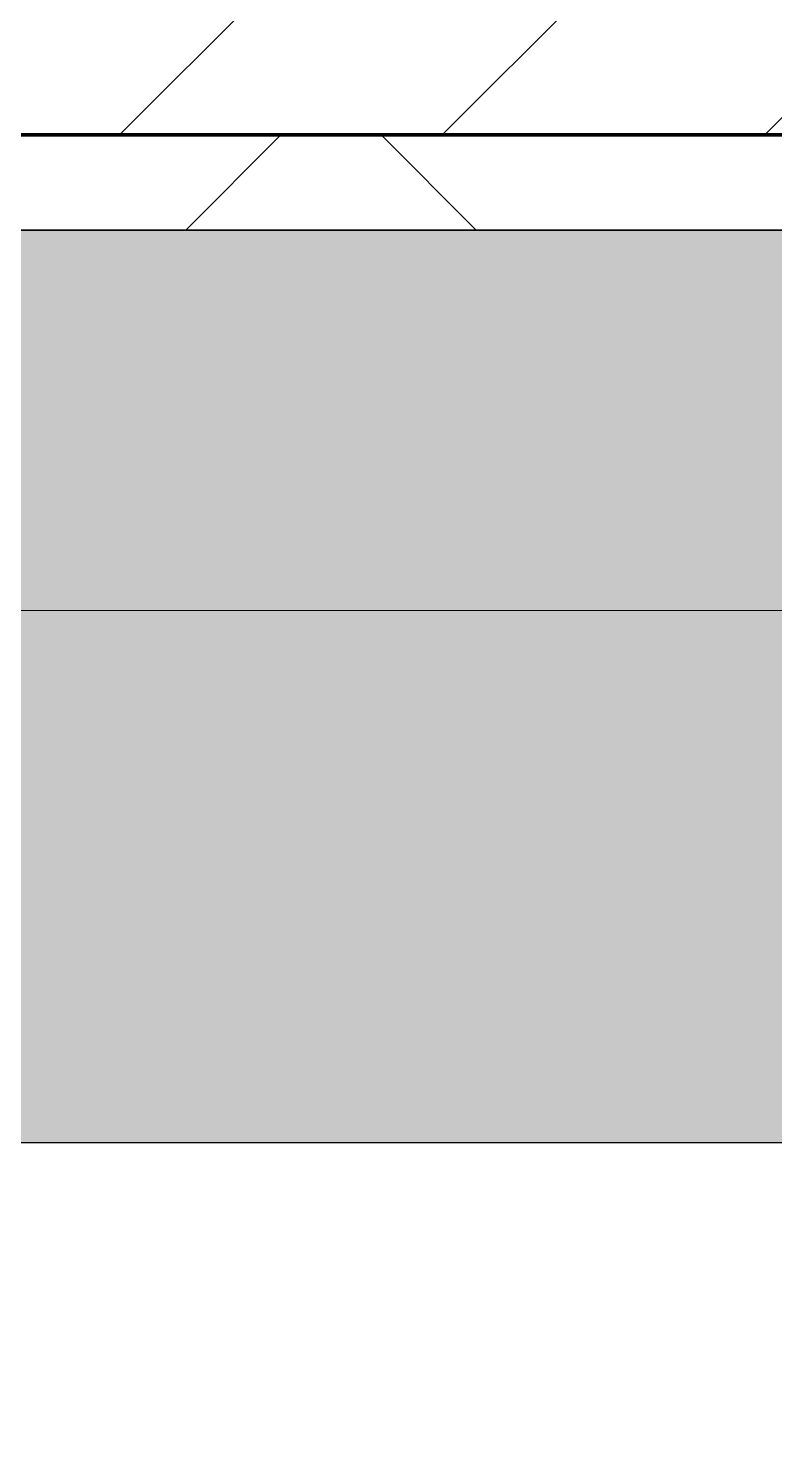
# Model space of a CAD drawing. Header units: millimetres. Extents: x -794334 to -714814, y -17806 to 22403.
# Drawn here: x -754288 to -753896, y 9259 to 10000 of the extents above; entities that cross this region are included whole.
import ezdxf
from ezdxf.xclip import XClip

# ---------------------------------------------------------------- set-up
doc = ezdxf.new("R2010")
doc.units = ezdxf.units.MM
doc.header["$XCLIPFRAME"] = 0
for name, color, linetype, lineweight in [('A-GENM', 1, 'Continuous', 9), ('A-GLAZ-CURT', 2, 'Continuous', 9), ('A-WALL', 5, 'Continuous', 35), ('A-WALL-FNSH', 2, 'Continuous', 35), ('A-WALL-PATT', 1, 'Continuous', 35)]:
    doc.layers.add(name, color=color, linetype=linetype, lineweight=lineweight)
doc.layers.add('A11_ALU.SOLID SHEET', color=2, linetype='Continuous')

# ---------------------------------------------------------------- blocks, each defined once
blk = doc.blocks.new('PPLS-PP19_Custom Tile Pattern - Custom Tile Pattern-V72-4252-01 ENLARGED CONCOURSE LEVEL - REFLECTED CEILING PLAN - SHEET 3')
at = {"layer": 'A-GLAZ-CURT'}
for p, q in [((-300, 0), (300, 0)), ((300, 0), (-300, 0)), ((230.06, 0), (300, 0)), ((-300, -50), (300, -50)), ((300, -50), (-300, -50))]:
    blk.add_line(p, q, dxfattribs=at)
for points, knots in [([(283.88, 0), (275.78, 0), (248.83, 0), (207.11, 0), (177.41, 0), (159.34, 0), (158.33, 0), (158.3, 0)], [-269.074316, -269.074316, -269.074316, -269.074316, -244.693688, -187.987675, -143.776725, -129.632772, -123.352749, -123.352749, -123.352749, -123.352749]), ([(159.07, 0), (159.13, 0), (160.84, 0), (165.21, 0), (174.15, 0), (185.98, 0), (208.82, 0), (219.42, 0), (230.06, 0)], [-115.643202, -115.643202, -115.643202, -115.643202, -114.681583, -87.660824, -65.295536, -41.623857, -24.459831, 0, 0, 0, 0]), ([(247.1, 0), (246.76, 0), (245.04, 0), (238.34, 0), (226.56, 0), (221.1, 0), (200.27, 0), (182.99, 0), (174.27, 0), (169.67, 0), (168.99, 0)], [-9649.085549, -9649.085549, -9649.085549, -9649.085549, -9581.591397, -9406.094246, -9221.510254, -9016.44624, -8717.832359, -8253.978395, -8152.463617, -8069.855175, -8069.855175, -8069.855175, -8069.855175]), ([(215.22, 0), (214.62, 0), (210.55, 0), (203.98, 0), (187.54, 0), (175.3, 0), (169.49, 0)], [-203.825446, -203.825446, -203.825446, -203.825446, -198.527383, -184.406837, -162.427601, -142.916156, -142.916156, -142.916156, -142.916156]), ([(171.51, 0), (176.48, 0), (193.23, 0), (201.73, 0), (208.81, 0), (213.9, 0), (241.96, 0), (266.73, 0), (279.15, 0), (283.55, 0), (283.9, 0)], [-7971.819559, -7971.819559, -7971.819559, -7971.819559, -7784.112253, -7606.717214, -7289.299508, -7042.621073, -6582.165592, -6068.460911, -5766.029927, -5740.122516, -5740.122516, -5740.122516, -5740.122516]), ([(172.07, 0), (177.66, 0), (187.87, 0), (201.08, 0), (207.47, 0), (213.96, 0), (215.11, 0)], [-255.364076, -255.364076, -255.364076, -255.364076, -237.955587, -223.92608, -215.862851, -208.75215, -208.75215, -208.75215, -208.75215]), ([(283.88, 0), (277.38, 0), (256.66, 0), (230.43, 0), (219.94, 0), (219.02, 0)], [-12245.961447, -12245.961447, -12245.961447, -12245.961447, -11905.454923, -11162.864862, -10856.732305, -10856.732305, -10856.732305, -10856.732305]), ([(219.9, 0), (220.86, 0), (227.84, 0), (242.06, 0), (246.54, 0), (246.96, 0)], [-10670.940496, -10670.940496, -10670.940496, -10670.940496, -10511.382485, -9925.173265, -9834.877357, -9834.877357, -9834.877357, -9834.877357]), ([(284.4, 0), (286.52, 0), (292.04, 0), (296.52, 0), (297.86, 0), (298.09, 0)], [-5727.361335, -5727.361335, -5727.361335, -5727.361335, -5566.724884, -5280.360606, -5199.253518, -5199.253518, -5199.253518, -5199.253518]), ([(284.76, 0), (284.76, 0), (285.09, 0), (287.47, 0), (293.59, 0), (297.76, 0), (300, 0)], [-4110.630118, -4110.630118, -4110.630118, -4110.630118, -4053.389046, -3959.664717, -3862.421465, -3746.95702, -3746.95702, -3746.95702, -3746.95702]), ([(297.38, 0), (295.84, 0), (291.62, 0), (285.38, 0), (284.87, 0)], [-4803.172655, -4803.172655, -4803.172655, -4803.172655, -4358.271401, -4143.037883, -4143.037883, -4143.037883, -4143.037883])]:
    blk.add_open_spline(points, degree=3, knots=knots, dxfattribs=at)
for points in [[(300, 0), (294.74, 0), (289.43, 0), (284.12, 0)], [(300, 0), (294.88, 0), (289.76, 0), (284.63, 0)]]:
    blk.add_open_spline(points, degree=3, dxfattribs=at)
blk = doc.blocks.new('PPLS-PP19_Custom Tile Pattern - Custom Tile Pattern-V73-4252-01 ENLARGED CONCOURSE LEVEL - REFLECTED CEILING PLAN - SHEET 3')
at = {"layer": 'A-GLAZ-CURT'}
for p, q in [((-300, 0), (300, 0)), ((300, 0), (-300, 0)), ((-293.07, 0), (-275.75, 0)), ((-275.75, 0), (-293.07, 0)), ((-222.32, 0), (-205, 0)), ((-205, 0), (-222.32, 0)), ((-300, -50), (300, -50)), ((300, -50), (-300, -50))]:
    blk.add_line(p, q, dxfattribs=at)
at = {"layer": 'A-GLAZ-CURT', "flags": 128}
for points in [[(-300, 0), (-291.56, 0), (-283.3, 0), (-275.2, 0), (-267.26, 0), (-259.45, 0), (-251.77, 0), (-244.2, 0), (-236.74, 0), (-229.36, 0), (-222.06, 0), (-214.83, 0), (-207.71, 0), (-200.76, 0), (-194.02, 0), (-187.54, 0), (-181.38, 0)], [(-180.35, 0), (-184.81, 0), (-190.44, 0), (-196.37, 0), (-202.58, 0), (-209.04, 0), (-215.73, 0), (-222.63, 0), (-229.72, 0), (-236.97, 0), (-244.39, 0), (-251.96, 0), (-259.67, 0), (-267.51, 0), (-275.48, 0), (-283.55, 0), (-291.73, 0), (-300, 0)], [(-180.34, 0), (-175.58, 0), (-170.25, 0), (-165.64, 0), (-162.01, 0), (-159.53, 0), (-157.46, 0), (-154.52, 0), (-149.42, 0), (-141.84, 0), (-132.81, 0), (-126.08, 0)], [(-125.17, 0), (-128.55, 0), (-134.16, 0), (-140.03, 0), (-145.5, 0), (-150.63, 0), (-155.53, 0), (-160.27, 0), (-164.95, 0), (-169.65, 0), (-174.47, 0), (-179.49, 0)]]:
    blk.add_lwpolyline(points, dxfattribs=at)
at = {"layer": 'A-GLAZ-CURT'}
for points, knots in [([(-300, 0), (-284.65, 0), (-236.57, 0), (-174.61, 0), (-129.95, 0), (-110.8, 0), (-99.5, 0), (-91.46, 0)], [-5323.127839, -5323.127839, -5323.127839, -5323.127839, -4502.809032, -2700.551212, -1002.059161, -460.363443, 0, 0, 0, 0]), ([(-113.31, 0), (-120.07, 0), (-149.06, 0), (-202.69, 0), (-262.56, 0), (-294.48, 0), (-300, 0)], [-17798.428325, -17798.428325, -17798.428325, -17798.428325, -17136.203329, -15131.813646, -13729.592194, -13439.944408, -13439.944408, -13439.944408, -13439.944408]), ([(-180.37, 0), (-181.97, 0), (-189.14, 0), (-209.77, 0), (-232.01, 0), (-255.22, 0), (-262.59, 0), (-264.9, 0), (-265.4, 0)], [-1857.688622, -1857.688622, -1857.688622, -1857.688622, -1755.085331, -1400.429864, -858.079193, -543.655514, -208.940337, 0, 0, 0, 0]), ([(-258.6, 0), (-257.91, 0), (-254.26, 0), (-241.25, 0), (-225.99, 0), (-213.1, 0), (-200.2, 0), (-189.83, 0), (-182.43, 0), (-180.38, 0)], [-5722.54675, -5722.54675, -5722.54675, -5722.54675, -5657.471696, -5413.335975, -5017.494783, -4832.723979, -4666.091899, -4349.945572, -4233.799507, -4233.799507, -4233.799507, -4233.799507]), ([(-181.38, 0), (-186.68, 0), (-200.51, 0), (-216.65, 0), (-231.26, 0), (-233.46, 0), (-234, 0)], [-1707.279905, -1707.279905, -1707.279905, -1707.279905, -1422.553702, -978.033455, -846.069444, -682.911962, -682.911962, -682.911962, -682.911962]), ([(-233.49, 0), (-233.44, 0), (-232.38, 0), (-230.74, 0), (-225.3, 0), (-223.63, 0)], [-455.274641, -455.274641, -455.274641, -455.274641, -440.605512, -119.536984, 0, 0, 0, 0]), ([(-223.63, 0), (-219.39, 0), (-206.17, 0), (-191.9, 0), (-182.33, 0), (-180.72, 0)], [-5463.295695, -5463.295695, -5463.295695, -5463.295695, -5161.076232, -4739.070012, -4653.918555, -4653.918555, -4653.918555, -4653.918555]), ([(-180.37, 0), (-176.91, 0), (-167.31, 0), (-152.12, 0), (-136.84, 0), (-127.33, 0), (-124.19, 0), (-123.43, 0), (-123.28, 0)], [-4647.900758, -4647.900758, -4647.900758, -4647.900758, -4465.409639, -4149.119819, -3839.893365, -3647.167523, -3488.92562, -3439.852845, -3439.852845, -3439.852845, -3439.852845]), ([(-133.82, 0), (-135.51, 0), (-137.8, 0), (-149.31, 0), (-162.01, 0), (-172.47, 0), (-179.66, 0), (-180.36, 0)], [-2731.647847, -2731.647847, -2731.647847, -2731.647847, -2418.507304, -2308.929706, -2113.765672, -1763.376603, -1725.55425, -1725.55425, -1725.55425, -1725.55425]), ([(-137.88, 0), (-140.56, 0), (-147.66, 0), (-147.69, 0), (-158.72, 0), (-171.81, 0), (-177.63, 0), (-180.28, 0)], [-3187.727384, -3187.727384, -3187.727384, -3187.727384, -2919.378265, -2477.344047, -2237.412286, -2029.680487, -1859.507641, -1859.507641, -1859.507641, -1859.507641]), ([(-179.89, 0), (-175.9, 0), (-168.55, 0), (-158.7, 0), (-157.22, 0)], [-4224.698943, -4224.698943, -4224.698943, -4224.698943, -4000.813434, -3840.635403, -3840.635403, -3840.635403, -3840.635403]), ([(-152.35, 0), (-151.03, 0), (-147.71, 0), (-143.57, 0), (-138.62, 0)], [-3494.978217, -3494.978217, -3494.978217, -3494.978217, -3371.022232, -3227.460399, -3227.460399, -3227.460399, -3227.460399]), ([(-118.78, 0), (-121.86, 0), (-126.28, 0), (-136.96, 0), (-147.46, 0), (-150.03, 0), (-150.57, 0)], [-5938.474035, -5938.474035, -5938.474035, -5938.474035, -5700.061948, -5508.838257, -5298.784692, -5196.16478, -5196.16478, -5196.16478, -5196.16478]), ([(-150.34, 0), (-150.07, 0), (-147.75, 0), (-142.6, 0), (-127.92, 0), (-116.58, 0), (-112.5, 0)], [-4948.728362, -4948.728362, -4948.728362, -4948.728362, -4883.323924, -4440.880425, -4054.690705, -3839.563964, -3839.563964, -3839.563964, -3839.563964]), ([(-44.62, 0), (-47.15, 0), (-58.14, 0), (-78.2, 0), (-110.94, 0), (-130.52, 0), (-147.74, 0), (-149.07, 0)], [-8247.955738, -8247.955738, -8247.955738, -8247.955738, -8073.216054, -7508.296369, -7004.680444, -6449.282163, -6277.220794, -6277.220794, -6277.220794, -6277.220794]), ([(-148.23, 0), (-146.94, 0), (-140.15, 0), (-137.28, 0), (-133.93, 0), (-128.78, 0), (-126.5, 0)], [-6162.058746, -6162.058746, -6162.058746, -6162.058746, -6017.569127, -5560.701257, -5364.112219, -5231.017328, -5231.017328, -5231.017328, -5231.017328]), ([(-112.66, 0), (-117.34, 0), (-126.04, 0), (-139.03, 0), (-146.11, 0), (-146.95, 0)], [-1190.970275, -1190.970275, -1190.970275, -1190.970275, -945.742622, -741.901385, -489.130243, -489.130243, -489.130243, -489.130243]), ([(-146.69, 0), (-146.59, 0), (-145.49, 0), (-135.69, 0), (-128.29, 0), (-125.15, 0)], [-420.34245, -420.34245, -420.34245, -420.34245, -406.956646, -290.263673, 0, 0, 0, 0]), ([(-127.41, 0), (-131.63, 0), (-133.16, 0), (-134.09, 0), (-134.15, 0)], [-8540.990293, -8540.990293, -8540.990293, -8540.990293, -8266.114998, -8246.473386, -8246.473386, -8246.473386, -8246.473386]), ([(-134.15, 0), (-133.32, 0), (-130.31, 0), (-117.33, 0), (-92.04, 0), (-74.02, 0), (-62.74, 0), (-60.36, 0), (-59.97, 0)], [-7657.439573, -7657.439573, -7657.439573, -7657.439573, -7293.749979, -6839.55839, -6236.997189, -5713.340575, -5140.470607, -5006.787413, -5006.787413, -5006.787413, -5006.787413]), ([(-120.13, 0), (-120.14, 0), (-120.24, 0), (-121.3, 0), (-129.25, 0), (-133.82, 0)], [-2933.992132, -2933.992132, -2933.992132, -2933.992132, -2920.575025, -2840.280255, -2731.647847, -2731.647847, -2731.647847, -2731.647847]), ([(-113.43, 0), (-113.44, 0), (-113.96, 0), (-119.73, 0), (-125.43, 0), (-127.03, 0), (-127.41, 0)], [-328.499627, -328.499627, -328.499627, -328.499627, -282.672656, -98.539552, -24.539552, 0, 0, 0, 0]), ([(-126.5, 0), (-122.44, 0), (-117.49, 0), (-112.72, 0), (-112.49, 0)], [-5231.017328, -5231.017328, -5231.017328, -5231.017328, -4994.692869, -4982.999601, -4982.999601, -4982.999601, -4982.999601]), ([(-125.15, 0), (-124.93, 0), (-122.2, 0), (-117.22, 0), (-112.5, 0)], [-3362.7396, -3362.7396, -3362.7396, -3362.7396, -3342.215224, -3096.994104, -3096.994104, -3096.994104, -3096.994104]), ([(-122.08, 0), (-122.01, 0), (-121.69, 0), (-121.2, 0), (-120.88, 0)], [-3136.336417, -3136.336417, -3136.336417, -3136.336417, -3110.304437, -3035.164275, -3035.164275, -3035.164275, -3035.164275]), ([(-113.28, 0), (-113.4, 0), (-115.52, 0), (-117.28, 0), (-118.78, 0)], [-123.718209, -123.718209, -123.718209, -123.718209, -116.330425, 0, 0, 0, 0]), ([(-117.74, 0), (-117.19, 0), (-114.78, 0), (-113.43, 0), (-113.43, 0)], [-821.249067, -821.249067, -821.249067, -821.249067, -394.672656, -330.879064, -330.879064, -330.879064, -330.879064]), ([(-115.82, 0), (-114.96, 0), (-110.41, 0), (-96.78, 0), (-71.33, 0), (-42.53, 0), (-12.78, 0), (4.23, 0), (9.64, 0), (10.14, 0), (10.18, 0)], [-5724.064692, -5724.064692, -5724.064692, -5724.064692, -5430.283136, -5103.229623, -4799.173296, -4065.652676, -3589.737505, -3285.047089, -3066.359526, -3044.715262, -3044.715262, -3044.715262, -3044.715262]), ([(-45.04, 0), (-49.02, 0), (-57.93, 0), (-75.59, 0), (-94, 0), (-112.01, 0), (-114.94, 0), (-115.63, 0)], [-1705.040547, -1705.040547, -1705.040547, -1705.040547, -1466.981642, -1208.454564, -789.402658, -501.969187, -243.577221, -243.577221, -243.577221, -243.577221]), ([(-44.73, 0), (-45.77, 0), (-47.72, 0), (-60.59, 0), (-81.23, 0), (-99.1, 0), (-110.91, 0), (-112.55, 0)], [-1569.566573, -1569.566573, -1569.566573, -1569.566573, -1405.135169, -1060.00838, -740.068933, -229.489605, -137.491236, -137.491236, -137.491236, -137.491236]), ([(-72.93, 0), (-75.51, 0), (-86.68, 0), (-101.24, 0), (-112.49, 0)], [-19442.345229, -19442.345229, -19442.345229, -19442.345229, -18935.241197, -17825.501324, -17825.501324, -17825.501324, -17825.501324]), ([(-86.16, 0), (-91.37, 0), (-99.83, 0), (-109.05, 0), (-112.49, 0)], [-1681.3698, -1681.3698, -1681.3698, -1681.3698, -1374.161226, -1193.782729, -1193.782729, -1193.782729, -1193.782729]), ([(-112.43, 0), (-103.99, 0), (-86.45, 0), (-63.44, 0), (-54.4, 0), (-48.53, 0), (-30.79, 0), (-18.03, 0), (8.61, 0), (15.02, 0), (22.91, 0), (31, 0), (39.04, 0), (51.19, 0), (58.74, 0), (61.34, 0), (61.45, 0)], [-4981.921265, -4981.921265, -4981.921265, -4981.921265, -4542.524482, -4008.285538, -3689.699207, -3546.54457, -3315.260113, -2864.387349, -2439.246196, -2084.094819, -1956.422387, -1818.904206, -1645.594513, -1443.202566, -1228.752106, -1120.932285, -1120.932285, -1120.932285, -1120.932285]), ([(-112.25, 0), (-111.45, 0), (-103.23, 0), (-90.42, 0), (-75.26, 0), (-68.41, 0), (-65.12, 0), (-63.63, 0)], [-3835.264481, -3835.264481, -3835.264481, -3835.264481, -3793.097032, -3402.597032, -3144.956779, -3050.982048, -2969.237017, -2969.237017, -2969.237017, -2969.237017]), ([(-45.13, 0), (-48.73, 0), (-60.08, 0), (-85.2, 0), (-103.65, 0), (-111.27, 0), (-112.23, 0)], [-3449.24608, -3449.24608, -3449.24608, -3449.24608, -2842.901703, -2193.204658, -1433.981041, -1313.998507, -1313.998507, -1313.998507, -1313.998507]), ([(-111.67, 0), (-111.51, 0), (-108.04, 0), (-98.9, 0), (-85.29, 0), (-71.67, 0), (-65.93, 0), (-65.07, 0)], [-3082.5113, -3082.5113, -3082.5113, -3082.5113, -3074.362186, -2902.289527, -2605.247022, -2322.099534, -2241.8264, -2241.8264, -2241.8264, -2241.8264]), ([(-91.46, 0), (-90.09, 0), (-84.7, 0), (-77.43, 0), (-72.73, 0), (-72.64, 0), (-72.64, 0)], [-19832.387487, -19832.387487, -19832.387487, -19832.387487, -19753.885894, -19541.04734, -19478.625389, -19471.062469, -19471.062469, -19471.062469, -19471.062469]), ([(-63.96, 0), (-64.13, 0), (-72.5, 0), (-80.63, 0), (-86.16, 0)], [-2171.769325, -2171.769325, -2171.769325, -2171.769325, -2007.031671, -1681.3698, -1681.3698, -1681.3698, -1681.3698]), ([(-29.03, 0), (-33.97, 0), (-43.74, 0), (-56.37, 0), (-71.66, 0), (-77.83, 0), (-82.66, 0), (-83.28, 0), (-83.28, 0)], [-2680.714891, -2680.714891, -2680.714891, -2680.714891, -2413.671296, -2161.752162, -2006.592567, -1646.621388, -1424.436217, -1393.971743, -1393.971743, -1393.971743, -1393.971743]), ([(-83.28, 0), (-83.28, 0), (-82.91, 0), (-76.14, 0), (-62.97, 0), (-52.22, 0), (-45.64, 0), (-44.58, 0)], [-1393.4169, -1393.4169, -1393.4169, -1393.4169, -1353.722004, -1274.333717, -1073.56893, -651.549973, -565.480625, -565.480625, -565.480625, -565.480625]), ([(-66.39, 0), (-66.39, 0), (-63.63, 0), (-53.63, 0), (-34.42, 0), (-29.82, 0), (-29.19, 0)], [-2493.31794, -2493.31794, -2493.31794, -2493.31794, -2315.303971, -1809.437387, -963.711516, -666.19313, -666.19313, -666.19313, -666.19313]), ([(31.18, 0), (25.97, 0), (11.99, 0), (-16.92, 0), (-47.42, 0), (-65.77, 0), (-66.37, 0), (-66.38, 0)], [-4496.803627, -4496.803627, -4496.803627, -4496.803627, -4222.080604, -3745.412743, -2981.410125, -2542.574734, -2498.224237, -2498.224237, -2498.224237, -2498.224237]), ([(-63.63, 0), (-61.49, 0), (-57.39, 0), (-54.49, 0), (-45.2, 0), (-40.79, 0), (-40.46, 0), (-40.44, 0)], [-2969.237017, -2969.237017, -2969.237017, -2969.237017, -2851.217951, -2734.127174, -2474.780881, -2410.990208, -2350.645972, -2350.645972, -2350.645972, -2350.645972]), ([(-58.83, 0), (-58.37, 0), (-57.29, 0), (-54.23, 0), (-46.33, 0), (-42.62, 0), (-41.76, 0)], [-4859.52896, -4859.52896, -4859.52896, -4859.52896, -4680.891996, -4469.85053, -4321.566175, -4270.495146, -4270.495146, -4270.495146, -4270.495146]), ([(-51.83, 0), (-51.83, 0), (-51.78, 0), (-47.4, 0), (-46.59, 0), (-44.93, 0)], [-632.814994, -632.814994, -632.814994, -632.814994, -627.965721, -508.377888, -260.442412, -260.442412, -260.442412, -260.442412]), ([(76.63, 0), (74.8, 0), (67.65, 0), (53.52, 0), (37, 0), (24.07, 0), (12.82, 0), (-2.9, 0), (-20.62, 0), (-32.81, 0), (-44.85, 0), (-51.43, 0), (-51.79, 0)], [-3095.572228, -3095.572228, -3095.572228, -3095.572228, -2950.589685, -2634.532728, -2313.748533, -2106.613311, -1925.670641, -1617.263037, -1290.787923, -1039.307308, -819.71621, -644.910881, -644.910881, -644.910881, -644.910881]), ([(9.32, 0), (9.08, 0), (7.65, 0), (2.57, 0), (-12.23, 0), (-25.64, 0), (-36.63, 0), (-43.29, 0), (-44.6, 0)], [-2922.926651, -2922.926651, -2922.926651, -2922.926651, -2882.788014, -2720.818881, -2518.50168, -2125.455881, -1792.521578, -1713.800725, -1713.800725, -1713.800725, -1713.800725]), ([(-36.62, 0), (-36.62, 0), (-40.35, 0), (-42.25, 0), (-44.24, 0), (-44.55, 0)], [-4069.478503, -4069.478503, -4069.478503, -4069.478503, -3858.647035, -3538.256648, -3482.798628, -3482.798628, -3482.798628, -3482.798628]), ([(-26.75, 0), (-27.82, 0), (-33.84, 0), (-40.34, 0), (-44.38, 0)], [-8718.362214, -8718.362214, -8718.362214, -8718.362214, -8532.293389, -8253.382896, -8253.382896, -8253.382896, -8253.382896]), ([(-36.33, 0), (-36.43, 0), (-37.27, 0), (-41.53, 0), (-43.42, 0), (-43.92, 0)], [-1855.773136, -1855.773136, -1855.773136, -1855.773136, -1810.870157, -1672.078046, -1608.336718, -1608.336718, -1608.336718, -1608.336718]), ([(-43.5, 0), (-40.63, 0), (-35.97, 0), (-33.57, 0), (-29.94, 0), (-28.57, 0)], [-536.142978, -536.142978, -536.142978, -536.142978, -296.515819, -83.513472, 0, 0, 0, 0]), ([(-41.76, 0), (-39.9, 0), (-37.72, 0), (-36.92, 0), (-36.77, 0)], [-4270.495146, -4270.495146, -4270.495146, -4270.495146, -4161.040818, -4106.245333, -4106.245333, -4106.245333, -4106.245333]), ([(-36.78, 0), (-32.43, 0), (-19.22, 0), (0.91, 0), (16.51, 0), (22.4, 0)], [-6191.144455, -6191.144455, -6191.144455, -6191.144455, -5862.463379, -5340.621928, -5030.30487, -5030.30487, -5030.30487, -5030.30487]), ([(-36.29, 0), (-36.29, 0), (-34.66, 0), (-28.88, 0), (-26.95, 0), (-26.54, 0)], [-9150.272121, -9150.272121, -9150.272121, -9150.272121, -9057.163041, -8919.836787, -8834.607043, -8834.607043, -8834.607043, -8834.607043]), ([(30.82, 0), (29.27, 0), (20.14, 0), (3.54, 0), (-16.58, 0), (-34.76, 0), (-36.04, 0)], [-10462.034656, -10462.034656, -10462.034656, -10462.034656, -10363.088938, -9884.23066, -9424.652049, -9182.880979, -9182.880979, -9182.880979, -9182.880979]), ([(-33.34, 0), (-33.34, 0), (-32.93, 0), (-31.16, 0), (-30.52, 0)], [-2415.024266, -2415.024266, -2415.024266, -2415.024266, -2357.633367, -2323.618664, -2323.618664, -2323.618664, -2323.618664]), ([(70.61, 0), (66.16, 0), (55.8, 0), (39.61, 0), (24.74, 0), (2.64, 0), (-17.84, 0), (-30.57, 0), (-31.82, 0), (-32, 0)], [-4647.237329, -4647.237329, -4647.237329, -4647.237329, -4326.416877, -4098.545751, -3766.694881, -3333.063701, -2994.501669, -2698.150104, -2614.070998, -2614.070998, -2614.070998, -2614.070998]), ([(-30.76, 0), (-30.73, 0), (-29.99, 0), (-23.47, 0), (-15.75, 0), (-15.19, 0)], [-54176.191683, -54176.191683, -54176.191683, -54176.191683, -54157.274271, -53749.15266, -53717.791567, -53717.791567, -53717.791567, -53717.791567]), ([(-30.52, 0), (-27.11, 0), (-17.83, 0), (5.99, 0), (22.06, 0), (37.44, 0), (45.92, 0), (57.76, 0), (64.47, 0), (72.74, 0), (75.22, 0), (76.03, 0), (76.21, 0)], [-2323.618664, -2323.618664, -2323.618664, -2323.618664, -2142.497158, -1716.209403, -1206.526904, -1089.329421, -901.315459, -753.071572, -495.328968, -421.953223, -334.951786, -290.452333, -290.452333, -290.452333, -290.452333]), ([(-13, 0), (-14.35, 0), (-17.68, 0), (-25.97, 0), (-29.52, 0), (-30.21, 0)], [-55207.591944, -55207.591944, -55207.591944, -55207.591944, -54789.006179, -54461.685999, -54290.791712, -54290.791712, -54290.791712, -54290.791712]), ([(8.33, 0), (8.19, 0), (7.18, 0), (0.32, 0), (-13.89, 0), (-24.92, 0), (-29.03, 0)], [-3574.286521, -3574.286521, -3574.286521, -3574.286521, -3526.962355, -3285.499107, -2903.012179, -2680.714891, -2680.714891, -2680.714891, -2680.714891]), ([(-28.98, 0), (-28.66, 0), (-27.39, 0), (-24.45, 0), (-22.56, 0)], [-166.548282, -166.548282, -166.548282, -166.548282, -102.06493, 0, 0, 0, 0]), ([(-28.57, 0), (-26.93, 0), (-20.29, 0), (-11.45, 0), (2.08, 0), (13.15, 0), (21.24, 0), (24.62, 0), (24.72, 0), (24.72, 0)], [-5361.429781, -5361.429781, -5361.429781, -5361.429781, -5261.36855, -5050.479954, -4785.90057, -4596.498881, -4445.288762, -4384.376941, -4376.041937, -4376.041937, -4376.041937, -4376.041937]), ([(-22.56, 0), (-20.27, 0), (-17.03, 0), (-11.36, 0), (-7.66, 0), (-6.6, 0), (-6.44, 0)], [-56468.192263, -56468.192263, -56468.192263, -56468.192263, -56344.022017, -56303.229861, -56166.290093, -56124.392176, -56124.392176, -56124.392176, -56124.392176]), ([(-15.19, 0), (-13.07, 0), (7.48, 0), (42.82, 0), (72.46, 0), (88.74, 0), (90.69, 0)], [-461.142613, -461.142613, -461.142613, -461.142613, -429.606584, -390.253598, -346.313304, -340.322825, -340.322825, -340.322825, -340.322825]), ([(-6.54, 0), (-6.73, 0), (-7.2, 0), (-7.6, 0), (-7.79, 0)], [-56009.792147, -56009.792147, -56009.792147, -56009.792147, -55949.290093, -55895.192118, -55895.192118, -55895.192118, -55895.192118]), ([(-2.63, 0), (-2.47, 0), (-1.22, 0), (4.92, 0), (15.97, 0), (22.54, 0), (24.49, 0)], [-226.825321, -226.825321, -226.825321, -226.825321, -220.269177, -206.416616, -198.214427, -187.717507, -187.717507, -187.717507, -187.717507]), ([(103.09, 0), (101.08, 0), (86.31, 0), (63.34, 0), (35.84, 0), (12, 0), (3.08, 0), (-1.67, 0), (-2.25, 0)], [-375.435014, -375.435014, -375.435014, -375.435014, -369.147452, -330.153101, -307.516438, -285.83788, -246.234814, -234.646884, -234.646884, -234.646884, -234.646884])]:
    blk.add_open_spline(points, degree=3, knots=knots, dxfattribs=at)
for points in [[(-112.54, 0), (-115, 0), (-116.86, 0), (-117.56, 0)], [(-44.67, 0), (-42.91, 0), (-40.06, 0), (-36.78, 0)], [(-39.84, 0), (-39.08, 0), (-38.11, 0), (-37.36, 0)]]:
    blk.add_open_spline(points, degree=3, dxfattribs=at)
blk = doc.blocks.new('Curved Concourse Ceiling8 - Curved Concourse Ceiling-12516553-4252-01 ENLARGED CONCOURSE LEVEL - REFLECTED CEILING PLAN - SHEET 3')
at = {"layer": 'A-GENM'}
h = blk.add_hatch(color=256, dxfattribs=at)
h.paths.add_polyline_path([(-748821.9, 4129.02), (-748821.9, 9894.02), (-754917.32, 9894.02), (-754917.24, 4129.02), (-749214.91, 4129.02)])
h.paths.add_polyline_path([(-754645.01, 4329.02), (-754717.32, 4329.02), (-754717.32, 9694.02), (-749017.32, 9694.02), (-749017.32, 4329.02), (-753558.99, 4329.02)])
blk.add_hatch(color=256, dxfattribs=at).paths.add_polyline_path([(-749297.32, 9414.02), (-749017.32, 9694.02), (-754717.32, 9694.02), (-754437.32, 9414.02), (-750300.93, 9414.02)])
for p, q in [((-748817.32, 9894.02), (-754916.52, 9894.02)), ((-748817.32, 9894.02), (-754916.52, 9894.02)), ((-749017.32, 9694.02), (-754717.32, 9694.02)), ((-749017.32, 9694.02), (-754717.32, 9694.02)), ((-754437.32, 9414.02), (-749297.32, 9414.02)), ((-749297.32, 9414.02), (-754437.32, 9414.02))]:
    blk.add_line(p, q, dxfattribs=at)
blk = doc.blocks.new('*U1029')
at = {"layer": 'A-GENM'}
blk.add_blockref('Curved Concourse Ceiling8 - Curved Concourse Ceiling-12516553-4252-01 ENLARGED CONCOURSE LEVEL - REFLECTED CEILING PLAN - SHEET 3', (778882.37, -3579.02), dxfattribs=at)
at = {"layer": 'A-GLAZ-CURT', "rotation": 180}
for name, p in [('PPLS-PP19_Custom Tile Pattern - Custom Tile Pattern-V73-4252-01 ENLARGED CONCOURSE LEVEL - REFLECTED CEILING PLAN - SHEET 3', (24600, 6315)), ('PPLS-PP19_Custom Tile Pattern - Custom Tile Pattern-V72-4252-01 ENLARGED CONCOURSE LEVEL - REFLECTED CEILING PLAN - SHEET 3', (25200, 6315))]:
    blk.add_blockref(name, p, dxfattribs=at)
blk = doc.blocks.new('*U1228')
for points in [[(0, 0), (6100, 0), (6100, 5765), (0, 5765)], [(480, 480), (5620, 480), (5620, 5285), (480, 5285)]]:
    blk.add_lwpolyline(points, close=True)
blk = doc.blocks.new('*U1630')
blk.add_lwpolyline([(-4139.52, 6315), (-75674.95, 6315), (-75674.95, 550), (-4139.52, 550)], close=True)
blk.add_blockref('*U1228', (-10239.52, 550))

msp = doc.modelspace()

# ---------------------------------------------------------------- block references
at = {"layer": 'A11_ALU.SOLID SHEET'}
ref = msp.add_blockref('*U1630', (-744681.24, 3579.02), dxfattribs=at)
XClip(ref).set_block_clipping_path([(-45802.4668593339, -9620.0029952967), (23702.8690583039, 10334.9999958097)])

# ---------------------------------------------------------------- next in the draw order: hatches: boundary and pattern name
at = {"layer": 'A-WALL-PATT', "lineweight": 9}
h = msp.add_hatch(dxfattribs=at)
h.set_pattern_fill('FP_2', color=256, style=0, pattern_type=2)
h.set_pattern_definition([(45, (0, 0), (-84.852814, 84.852814), [])])
h.paths.add_polyline_path([(-745742.17, 9944.02), (-745742.17, 10144.02), (-783082.17, 10144.02), (-783082.17, 9944.02), (-747042.87, 9944.02)])
h = msp.add_hatch(dxfattribs=at)
h.set_pattern_fill('FP_5', color=256, style=0, pattern_type=2)
h.set_pattern_definition([(45, (0, 0), (-212.13203, 212.13203), []), (135, (0, 0), (-212.13203, -212.13203), [])])
h.paths.add_polyline_path([(-748821.9, 9894.02), (-748821.9, 9944.02), (-783057.37, 9944.02), (-783057.37, 9894.02), (-749214.91, 9894.02)])

# ---------------------------------------------------------------- next in the draw order: linework, layer by layer
at = {"layer": 'A-WALL', "color": 7, "lineweight": 70}
for p, q in [((-783057.37, 9944.02), (-748821.9, 9944.02)), ((-748821.9, 9944.02), (-783057.37, 9944.02))]:
    msp.add_line(p, q, dxfattribs=at)
at = {"layer": 'A-WALL-FNSH', "color": 250}
msp.add_line((-748821.9, 9894.02), (-783057.37, 9894.02), dxfattribs=at)

# ---------------------------------------------------------------- next in the draw order: block references
msp.add_blockref('*U1029', (-778882.37, 3579.02))

doc.saveas('drawing.dxf')
